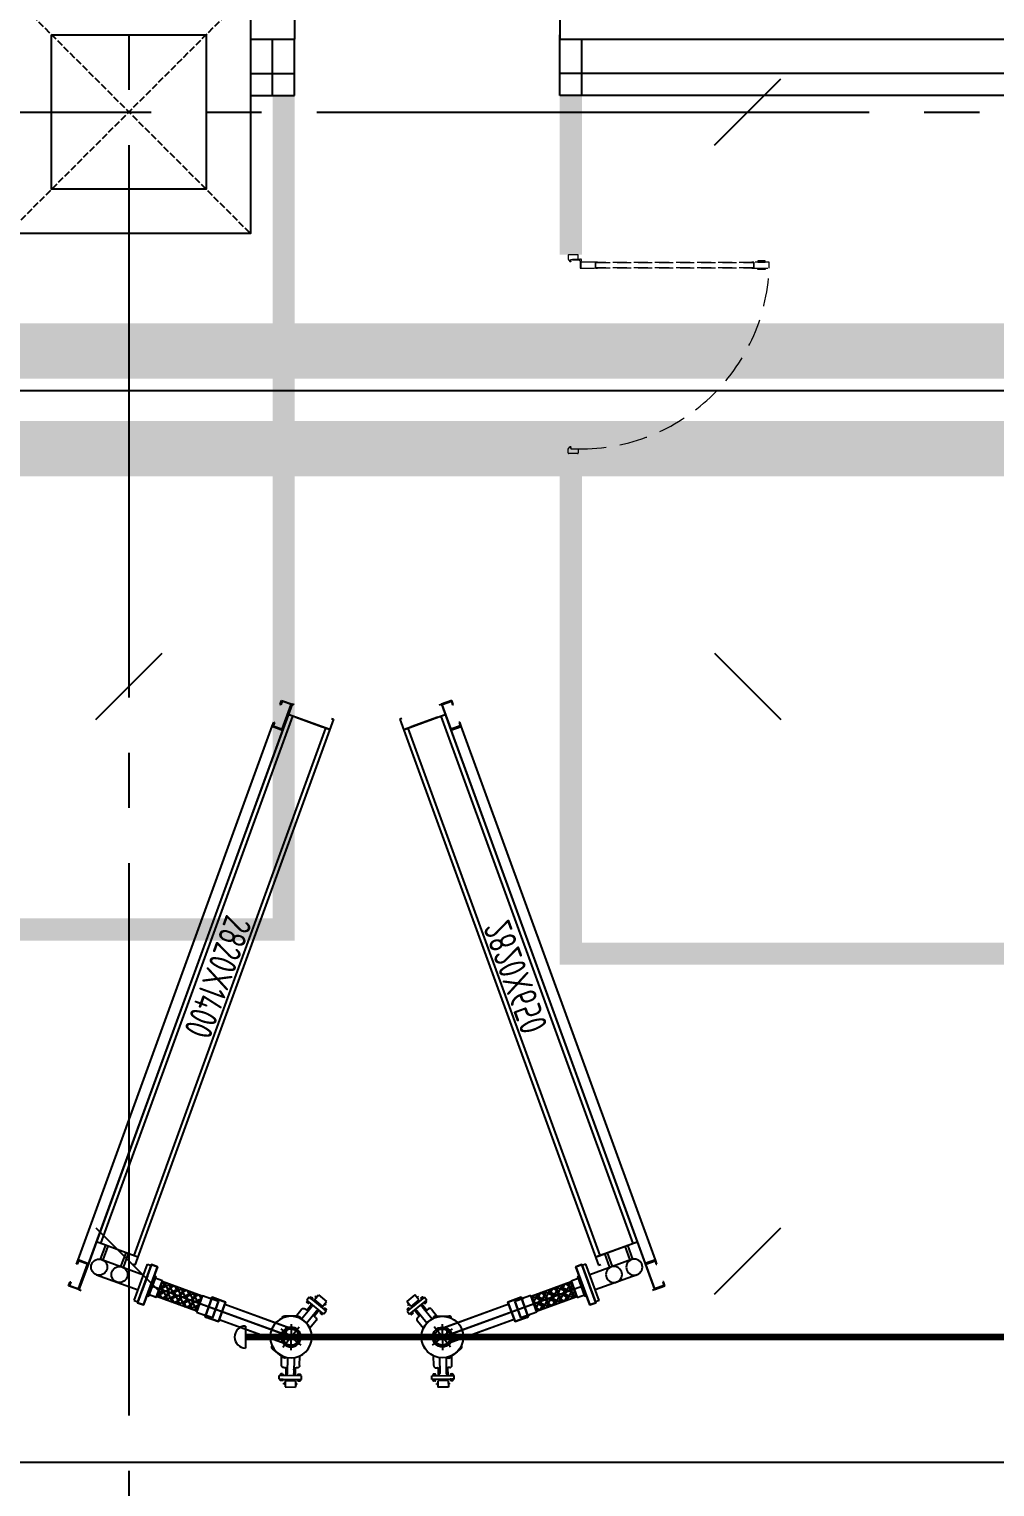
# Model space of a CAD drawing. Extents: x -3080 to 28500, y -1326 to 31609.
# Drawn here: x 15075 to 15512, y 8378 to 9037 of the extents above; entities that cross this region are included whole.
import ezdxf
from ezdxf.enums import TextEntityAlignment as Align

# ---------------------------------------------------------------- set-up
doc = ezdxf.new("R2010")
doc.units = 0
doc.header["$LTSCALE"] = 100
for name, pattern in [('188K-SM-03-F05-ARCH-PA-Y2257103$0$DASHED', [19.05, 12.7, -6.35]), ('X-S-FAB-L05$0$COL-CEN-LIN', [3.25, 2.5, -0.25, 0.25, -0.25]), ('X-S-FAB-L05$0$HIDDEN', [0.4, 0.3, -0.1])]:
    doc.linetypes.add(name, pattern=pattern)
for name, color, linetype in [('0-xref', 8, 'Continuous'), ('188K-SM-03-F05-ARCH-PA-Y2257103$0$K-DIivder-3.5', 53, '188K-SM-03-F05-ARCH-PA-Y2257103$0$DASHED'), ('188K-SM-03-F05-ARCH-PA-Y2257103$0$K-岩棉 2hr 3.5-非抗', 53, 'Continuous'), ('188K-SM-03-F05-MECH-DCC-Y2257103$0$00_AC_CHS_20℃', 3, 'Continuous'), ('188K-SM-03-F05-MECH-DCC-Y2257103$0$00_DCC', 7, 'Continuous'), ('188K-SM-03-F05-MECH-DCC-Y2257103$0$00_閥站分組', 1, 'Continuous'), ('188K-SM-07-F10-MECH-CR PIPE-Y2257103$0$00_AC_CHS_12℃', 4, 'Continuous'), ('188K-SM-07-F10-MECH-CR PIPE-Y2257103$0$00_AC_CHS_20℃', 3, 'Continuous'), ('188K-SM-07-F10-MECH-CR PIPE-Y2257103$0$00_DCC', 7, 'Continuous'), ('188K-SM-07-F10-MECH-CR PIPE-Y2257103$0$00_閥站分組', 1, 'Continuous'), ('X-S-FAB-L05$0$BEAM', 8, 'Continuous'), ('X-S-FAB-L05$0$BLOCK', 8, 'Continuous'), ('X-S-FAB-L05$0$CCL', 8, 'X-S-FAB-L05$0$COL-CEN-LIN'), ('X-S-FAB-L05$0$COL', 8, 'Continuous'), ('X-S-FAB-L05$0$COL-S', 8, 'Continuous'), ('X-S-FAB-L05$0$S-鋼柱', 8, 'Continuous'), ('X-S-FAB-L05$0$WALL-RC', 8, 'Continuous')]:
    doc.layers.add(name, color=color, linetype=linetype)
doc.layers.add('188K-SM-03-F05-ARCH-PA-Y2257103$0$K-DOOR-鋼板門', color=53, linetype='188K-SM-03-F05-ARCH-PA-Y2257103$0$DASHED', lineweight=9)
doc.layers.add('X-S-FAB-L05$0$XREF', color=8, linetype='Continuous', lineweight=0)
doc.styles.add('188K-SM-03-F05-MECH-DCC-Y2257103$0$XFM1Q20-200k$0$aa-txt', font='isocp.shx', dxfattribs={"bigfont": 'chineset.shx'})
doc.styles.add('188K-SM-07-F10-MECH-CR PIPE-Y2257103$0$XFM1Q20-200k$0$aa-txt', font='isocp.shx', dxfattribs={"bigfont": 'chineset.shx'})
doc.styles.add('X-S-FAB-L05$0$DIM', font='', dxfattribs={"width": 0.8})
doc.styles.get('X-S-FAB-L05$0$DIM').set_extended_font_data('MingLiU')
doc.dimstyles.new('X-S-FAB-L05$0$JJP_005_defpoint', dxfattribs={"dimtxt": 20, "dimasz": 0.5, "dimexe": 0.5, "dimexo": 0.5, "dimgap": 0.5, "dimtad": 1, "dimdsep": 46, "dimtxsty": 'X-S-FAB-L05$0$DIM', "dimblk": 'X-S-FAB-L05$0$_None', "dimcen": 10, "dimclrd": 256, "dimclre": 256, "dimclrt": 256, "dimadec": 0, "dimazin": 0, "dimtfac": 1, "dimtix": 1, "dimtmove": 2, "dimatfit": 3, "dimldrblk": 'X-S-FAB-L05$0$_None', "dimfxl": 0.5, "dimtolj": 1, "dimtzin": 0, "dimarcsym": 0})
pattern_1 = [(135, (-2258.2576, -4619.8331), (-8e-16, 2.4374981), [5.1707143, -1.7235714]), (45, (-2259.4764, -4618.6144), (-8e-16, 2.4374981), [5.1707143, -1.7235714])]

# ---------------------------------------------------------------- blocks, each defined once
blk = doc.blocks.new('*D174')
at = {"layer": 'DefPoints', "lineweight": -2, "transparency": 16777216}
blk.add_line((0, 0), (110, 0), dxfattribs=at)
at = {"layer": 'DefPoints', "color": 0, "transparency": 16777216}
for p in [(0, 0), (110, 0), (110, 0)]:
    blk.add_point(p, dxfattribs=at)
at = {"layer": 'DefPoints', "transparency": 16777216, "insert": (55, 6.07), "char_height": 10, "attachment_point": 5, "style": 'X-S-FAB-L05$0$DIM'}
blk.add_mtext('\\A1;110', dxfattribs=at)
blk = doc.blocks.new('X-S-FAB-L05$0$_None')
blk = doc.blocks.new('*D175')
at = {"layer": 'DefPoints', "lineweight": -2, "transparency": 16777216}
blk.add_line((0, 0), (0, -110), dxfattribs=at)
at = {"layer": 'DefPoints', "color": 0, "transparency": 16777216}
for p in [(0, 0), (0, -110), (0, -110)]:
    blk.add_point(p, dxfattribs=at)
at = {"layer": 'DefPoints', "transparency": 16777216, "insert": (-6.07, -55), "char_height": 10, "attachment_point": 5, "rotation": 90, "style": 'X-S-FAB-L05$0$DIM'}
blk.add_mtext('\\A1;110', dxfattribs=at)
blk = doc.blocks.new('X-S-FAB-L05$0$SC1')
at = {"layer": 'DefPoints'}
blk.add_line((27924.99, 8342.12), (27954.99, 8312.12), dxfattribs=at)
blk = doc.blocks.new('X-S-FAB-L05$0$VC(C)')
at = {"layer": 'X-S-FAB-L05$0$S-鋼柱', "rotation": 90}
for p in [(23727.12, -18939.99), (23447.12, -19199.99), (23727.12, -19459.99)]:
    blk.add_blockref('X-S-FAB-L05$0$SC1', p, dxfattribs=at)
at = {"layer": 'X-S-FAB-L05$0$S-鋼柱'}
for p in [(-12539.99, 412.88), (-12819.99, 152.88)]:
    blk.add_blockref('X-S-FAB-L05$0$SC1', p, dxfattribs=at)
blk = doc.blocks.new('188K-SM-03-F05-ARCH-PA-Y2257103$0$單開鋼板-900x1700')
at = {"ltscale": 0.005}
for p, q in [((6.12, 86.91), (6.67, 86.91)), ((6.12, 83.5), (6.12, 86.91)), ((6.67, 86.91), (6.67, 83.5)), ((3.47, 10.36), (3.47, 81.46)), ((3.47, 81.46), (3.51, 81.46)), ((3.51, 81.46), (3.51, 10.36)), ((5.93, 10.36), (5.93, 81.46)), ((5.93, 81.46), (5.98, 81.46)), ((5.98, 81.46), (5.97, 10.36)), ((6.67, 83.5), (6.12, 83.5)), ((3.51, 10.36), (3.47, 10.36)), ((5.97, 10.36), (5.93, 10.36)), ((0, 1.95), (0, -1.95)), ((1.98, 2.3), (0.35, 2.3)), ((2.09, -1.05), (2.09, 2.2)), ((87.91, -1.05), (87.91, 2.2)), ((88.02, 2.3), (89.65, 2.3)), ((90, 1.95), (90, -1.95)), ((0.35, -2.3), (1.95, -2.3)), ((1.95, -2.3), (3.05, -1.58)), ((2.63, -1.05), (2.09, -1.05)), ((2.52, -1.25), (2.52, -1.12)), ((2.52, -1.12), (2.63, -1.12)), ((3.05, -1.25), (2.52, -1.25)), ((3.1, -1.05), (2.94, -1.05)), ((2.94, -1.12), (3.05, -1.12)), ((3.05, -1.12), (3.05, -1.25)), ((3.13, -1.41), (3.13, -1.08)), ((86.87, -1.41), (86.87, -1.08)), ((86.9, -1.05), (87.06, -1.05)), ((86.95, -1.12), (86.95, -1.25)), ((87.06, -1.12), (86.95, -1.12)), ((86.95, -1.25), (87.48, -1.25)), ((88.05, -2.3), (86.95, -1.58)), ((87.37, -1.05), (87.91, -1.05)), ((87.48, -1.12), (87.37, -1.12)), ((87.48, -1.25), (87.48, -1.12)), ((89.65, -2.3), (88.05, -2.3))]:
    blk.add_line(p, q, dxfattribs=at)
for points in [[(3.33, 83.5), (3.33, 86.91), (2.78, 86.91), (2.78, 83.5)], [(6.12, 81.69), (6.12, 88.72), (3.33, 88.72), (3.33, 81.69)], [(6.11, 3.21), (6.11, 10.12), (3.33, 10.12), (3.33, 3.21)], [(2.26, -0.37), (2.26, 2.91), (2.09, 2.91), (2.09, -0.37)], [(5.9, 3.6), (2.77, 3.6), (2.77, 3.43), (5.9, 3.43)]]:
    blk.add_lwpolyline(points, close=True, dxfattribs=at)
for points in [[(3.37, 81.74), (3.37, 80.89, 0.158507), (3.38, 80.87), (3.43, 80.8, 0.72636), (3.47, 80.81), (3.47, 80.91, 0.414214), (3.46, 80.93, -0.414214), (3.44, 80.94), (3.44, 81.44, -0.414214), (3.47, 81.46), (3.77, 81.46, 0.414214), (3.79, 81.48), (3.79, 81.5, 0.414214), (3.77, 81.53), (3.47, 81.53, -0.414214), (3.44, 81.55), (3.44, 81.66, -0.414214), (3.47, 81.68), (4.7, 81.68), (4.72, 81.7), (4.75, 81.68), (5.98, 81.68, -0.414214), (6, 81.66), (6, 81.55, -0.414214), (5.98, 81.53), (5.68, 81.53, 0.414214), (5.66, 81.5), (5.66, 81.48, 0.414214), (5.68, 81.46), (5.98, 81.46, -0.414214), (6, 81.44), (6, 80.94, -0.414214), (5.99, 80.93), (5.99, 80.93, 0.414214), (5.98, 80.91), (5.98, 80.81, 0.72636), (6.01, 80.8), (6.07, 80.87, 0.158507), (6.07, 80.89), (6.07, 81.74, 0.414214), (6.05, 81.76), (3.4, 81.76, 0.414214)], [(4.72, 10.11), (4.7, 10.13), (3.46, 10.13, -0.414214), (3.44, 10.16), (3.44, 10.27, -0.414214), (3.46, 10.29), (3.77, 10.29, 0.414214), (3.79, 10.31), (3.79, 10.34, 0.414214), (3.77, 10.36), (3.46, 10.36, -0.414214), (3.44, 10.38), (3.44, 10.87, -0.414214), (3.45, 10.89), (3.45, 10.89, 0.414214), (3.47, 10.9), (3.47, 11, 0.72636), (3.43, 11.02), (3.38, 10.94, 0.158507), (3.37, 10.93), (3.37, 10.07, 0.414214), (3.39, 10.05), (6.05, 10.05, 0.414214), (6.07, 10.07), (6.07, 10.93, 0.158507), (6.07, 10.94), (6.01, 11.02, 0.72636), (5.97, 11), (5.97, 10.9, 0.414214), (5.99, 10.89, -0.414214), (6, 10.87), (6, 10.38, -0.414214), (5.98, 10.36), (5.67, 10.36, 0.414214), (5.65, 10.34), (5.65, 10.31, 0.414214), (5.67, 10.29), (5.98, 10.29, -0.414214), (6, 10.27), (6, 10.16, -0.414214), (5.98, 10.13), (4.74, 10.13)]]:
    blk.add_lwpolyline(points, format="xyb", close=True, dxfattribs=at)
at = {"linetype": '188K-SM-03-F05-ARCH-PA-Y2257103$0$DASHED', "ltscale": 0.01}
blk.add_arc((2.39, 3.27), 85.53, 359.27741, 87.50648, dxfattribs=at)
at = {"ltscale": 0.005}
for centre, major_axis, start_param, end_param in [((0.35, 1.95), (0.246, -0.246), 2.356194, 3.926991), ((1.98, 2.2), (0.0738, -0.0738), 7.068583, 8.63938), ((88.02, 2.2), (-0.0738, -0.0738), -2.356194, -0.785398), ((89.65, 1.95), (-0.246, -0.246), 2.356194, 3.926991), ((0.35, -1.95), (-0.246, -0.246), 5.497787, 7.068583), ((2.63, -1.08), (-0.0246, -0.0246), 0.785398, 3.926991), ((2.94, -1.08), (-0.0246, -0.0246), 3.926991, 7.068583), ((2.92, -1.41), (0.148, -0.148), 6.162283, 7.068583), ((3.1, -1.08), (0.0246, -0.0246), 7.068583, 8.63938), ((86.9, -1.08), (-0.0246, -0.0246), -2.356194, -0.785398), ((87.08, -1.41), (-0.148, -0.148), -0.785398, 0.120903), ((87.06, -1.08), (0.0246, -0.0246), -0.785398, 2.356194), ((87.37, -1.08), (0.0246, -0.0246), 2.356194, 5.497787), ((89.65, -1.95), (0.246, -0.246), -0.785398, 0.785398)]:
    blk.add_ellipse(centre, major_axis=major_axis, ratio=1, start_param=start_param, end_param=end_param, dxfattribs=at)
at = {"ltscale": 0.005, "extrusion": (0, 0, -1)}
blk.add_ellipse((2.4, 3.29), major_axis=(-0.344, 0.344), ratio=1, start_param=5.497787, end_param=11.780972, dxfattribs=at)
blk = doc.blocks.new('188K-SM-03-F05-ARCH-PA-Y2257103')
at = {"layer": '188K-SM-03-F05-ARCH-PA-Y2257103$0$K-DIivder-3.5', "linetype": 'ByBlock', "ltscale": 2, "const_width": 10, "elevation": 0}
for points in [[(15190, 9007.5), (15190, 8629.99)], [(12620, 8629.99), (15195, 8629.99)], [(15315, 8619), (17570, 8619)]]:
    blk.add_lwpolyline(points, dxfattribs=at)
at = {"layer": '188K-SM-03-F05-ARCH-PA-Y2257103$0$K-DIivder-3.5', "linetype": 'ByBlock', "ltscale": 2, "const_width": 10}
for points in [[(15320, 9007.5), (15320, 8935.39)], [(15320, 8845.39), (15320, 8619)]]:
    blk.add_lwpolyline(points, dxfattribs=at)
at = {"layer": '188K-SM-03-F05-ARCH-PA-Y2257103$0$K-岩棉 2hr 3.5-非抗'}
for p, q in [((15185, 9007.5, 0), (15185, 9033, 0)), ((15195, 9007.5, 0), (15195, 9033, 0)), ((15315, 9007.5, 0), (15315, 9035)), ((15325, 9007.5, 0), (15325, 9033, 0)), ((15175, 9017.5, 0), (15195, 9017.5, 0)), ((15905, 9017.5, 0), (15315, 9017.5, 0)), ((15175, 9007.5, 0), (15195, 9007.5, 0)), ((15905, 9007.5, 0), (15315, 9007.5, 0))]:
    blk.add_line(p, q, dxfattribs=at)
at = {"layer": '188K-SM-03-F05-ARCH-PA-Y2257103$0$K-DOOR-鋼板門', "rotation": 270}
blk.add_blockref('188K-SM-03-F05-ARCH-PA-Y2257103$0$單開鋼板-900x1700', (15321.09, 8935.39), dxfattribs=at)
blk = doc.blocks.new('188K-SM-03-F05-MECH-DCC-Y2257103$0$XFM1P20-200k$0$005')
at = {"layer": '188K-SM-03-F05-MECH-DCC-Y2257103$0$00_DCC'}
h = blk.add_hatch(dxfattribs=at)
h.set_pattern_fill('AR-HBONE', color=60, scale=0.430893, angle=360, style=0)
h.set_pattern_definition(pattern_1)
h.paths.add_polyline_path([(21.88125, -3.01625), (21.88125, 3.01625), (5.88125, 3.01625), (5.88125, -3.01625)])
edge = h.paths.add_edge_path(flags=17)
edge.add_line((21.88125, 3.01625), (21.88125, -3.01625))
at = {"layer": '188K-SM-03-F05-MECH-DCC-Y2257103$0$00_DCC', "color": 60}
for p, q in [((5.88125, 3.31625), (3, 3.31625)), ((5.88125, 3.31625), (5.88125, -3.31625)), ((21.88125, 3.01625), (5.88125, 3.01625)), ((5.88125, 3.01625), (5.88125, -3.01625)), ((21.88125, 3.31625), (24.7625, 3.31625)), ((21.88125, 3.31625), (21.88125, -3.31625)), ((21.88125, 3.01625), (21.88125, -3.01625)), ((21.88125, -3.01625), (21.88125, 3.01625)), ((28.2625, 3.31625), (24.7625, 3.31625)), ((28.2625, 3.31625), (28.2625, -3.31625)), ((5.88125, -3.31625), (3, -3.31625)), ((21.88125, -3.01625), (5.88125, -3.01625)), ((21.88125, -3.31625), (28.2625, -3.31625)), ((28.2625, -3.31625), (25.38125, -3.31625))]:
    blk.add_line(p, q, dxfattribs=at)
for points in [[(0, -7.6), (0, 7.6), (2.38125, 7.6), (2.38125, -7.6), (0, -7.6)], [(2.38125, 3.8975), (3, 3.8975), (3, -3.8975), (2.38125, -3.8975)]]:
    blk.add_lwpolyline(points, dxfattribs=at)
blk = doc.blocks.new('188K-SM-03-F05-MECH-DCC-Y2257103$0$DCC_配管')
at = {"layer": '188K-SM-03-F05-MECH-DCC-Y2257103$0$00_DCC', "color": 60}
for p, q in [((-71.66, 42.26, 0), (-71.66, 40.55, 0)), ((-61.6, 42.26, 0), (-71.66, 42.26, 0)), ((-71.66, 40.55, 0), (-61.6, 40.55, 0)), ((-71.15, 42.78, 0), (-71.15, 42.38, 0)), ((-71.15, 40.03, 0), (-71.15, 40.44, 0)), ((-70.17, 42.9, 0), (-71.01, 42.9, 0)), ((-70.17, 39.92, 0), (-71.01, 39.92, 0)), ((-70.87, 42.78, 0), (-70.87, 42.38, 0)), ((-70.87, 40.03, 0), (-70.87, 40.44, 0)), ((-70.31, 42.78, 0), (-70.31, 42.38, 0)), ((-70.31, 40.03, 0), (-70.31, 40.44, 0)), ((-70.03, 42.78, 0), (-70.03, 42.38, 0)), ((-70.03, 40.03, 0), (-70.03, 40.44, 0)), ((-68.98, 44.57, 0), (-69.54, 44.57, 0)), ((-69.54, 44.57, 0), (-69.54, 44.07, 0)), ((-68.98, 44.07, 0), (-69.54, 44.07, 0)), ((-64.28, 45.79, 0), (-68.98, 45.79, 0)), ((-68.98, 42.85, 0), (-68.98, 45.79, 0)), ((-64.28, 42.85, 0), (-68.98, 42.85, 0)), ((-68.77, 37.09, 0), (-68.77, 40.49, 0)), ((-68.12, 32.48, 0), (-68.12, 39.59, 0)), ((-67.74, 42.26, 0), (-67.74, 42.85, 0)), ((-65.52, 42.26, 0), (-65.52, 42.85, 0)), ((-64.49, 37.09, 0), (-64.49, 40.49, 0)), ((-64.28, 42.85, 0), (-64.28, 45.79, 0)), ((-64.28, 44.57, 0), (-63.72, 44.57, 0)), ((-64.28, 44.07, 0), (-63.72, 44.07, 0)), ((-63.72, 44.57, 0), (-63.72, 44.07, 0)), ((-63.22, 42.78, 0), (-63.22, 42.38, 0)), ((-63.22, 40.03, 0), (-63.22, 40.44, 0)), ((-63.08, 42.9, 0), (-62.24, 42.9, 0)), ((-63.08, 39.92, 0), (-62.24, 39.92, 0)), ((-62.94, 42.78, 0), (-62.94, 42.38, 0)), ((-62.94, 40.03, 0), (-62.94, 40.44, 0)), ((-62.38, 42.78, 0), (-62.38, 42.38, 0)), ((-62.38, 40.03, 0), (-62.38, 40.44, 0)), ((-62.1, 42.78, 0), (-62.1, 42.38, 0)), ((-62.1, 40.03, 0), (-62.1, 40.44, 0)), ((-61.6, 42.26, 0), (-61.6, 40.55, 0)), ((-70.73, 36.03, 0), (-70.73, 31.66, 0)), ((-69.73, 37.03, 0), (-69.12, 37.03, 0)), ((-65.14, 32.48, 0), (-65.14, 39.55, 0)), ((-63.52, 37.03, 0), (-64.14, 37.03, 0)), ((-62.52, 36.03, 0), (-62.52, 31.66, 0)), ((-66.63, 17.31, 0), (-66.63, 29.02, 0)), ((-33.99, 15.66), (-65.24, 26.54, 0)), ((-72.48, 23.16, 0), (-60.78, 23.16, 0)), ((-66.63, 23.16, 0), (-3.17, 1.1)), ((-70.73, 14.66, 0), (-70.73, 14.67, 0)), ((-69.73, 13.66, 0), (-63.52, 13.66, 0)), ((-36.38, 8.77), (-67.83, 19.72, 0)), ((-62.52, 14.66, 0), (-62.52, 14.67, 0)), ((-1.2, -3.45), (1.2, 3.45))]:
    blk.add_line(p, q, dxfattribs=at)
at = {"layer": '188K-SM-03-F05-MECH-DCC-Y2257103$0$00_DCC', "color": 60, "elevation": 0}
for points in [[(-30.71, 5.67), (-36.73, 7.76), (-33.64, 16.67), (-27.62, 14.58)], [(-31.42, 5.91), (-30.71, 5.67), (-27.62, 14.58), (-28.33, 14.83)]]:
    blk.add_lwpolyline(points, dxfattribs=at)
at = {"layer": '188K-SM-03-F05-MECH-DCC-Y2257103$0$00_DCC', "color": 60}
for radius in [9.44, 4.44, 3.65]:
    blk.add_circle((-66.63, 23.16, 0), radius, dxfattribs=at)
for centre, radius, start, end in [((-71.29, 42.41, 0), 0.143, 270, 347.31962), ((-71.29, 40.41, 0), 0.143, 12.68038, 90), ((-71.01, 42.75, 0), 0.143, 12.68038, 167.31962), ((-71.01, 42.41, 0), 0.143, 192.68038, 347.31962), ((-71.01, 40.41, 0), 0.143, 12.68038, 167.31962), ((-71.01, 40.06, 0), 0.143, 192.68038, 347.31962), ((-70.59, 42.49, 0), 0.406, 46.39718, 133.60282), ((-70.59, 42.67, 0), 0.406, 226.39718, 313.60282), ((-70.59, 40.14, 0), 0.406, 46.39718, 133.60282), ((-70.59, 40.33, 0), 0.406, 226.39718, 313.60282), ((-70.17, 42.75, 0), 0.143, 12.68038, 167.31962), ((-70.17, 42.41, 0), 0.143, 192.68038, 347.31962), ((-70.17, 40.41, 0), 0.143, 12.68038, 167.31962), ((-70.17, 40.06, 0), 0.143, 192.68038, 347.31962), ((-69.89, 42.41, 0), 0.143, 192.68038, 270), ((-69.89, 40.41, 0), 0.143, 90, 167.31962), ((-69.12, 39.55, 0), 1, 0, 90), ((-64.13, 39.55, 0), 1, 90, 180), ((-63.36, 42.41, 0), 0.143, 270, 347.31962), ((-63.36, 40.41, 0), 0.143, 12.68038, 90), ((-63.08, 42.75, 0), 0.143, 12.68038, 167.31962), ((-63.08, 42.41, 0), 0.143, 192.68038, 347.31962), ((-63.08, 40.41, 0), 0.143, 12.68038, 167.31962), ((-63.08, 40.06, 0), 0.143, 192.68038, 347.31962), ((-62.66, 42.49, 0), 0.406, 46.39718, 133.60282), ((-62.66, 42.67, 0), 0.406, 226.39718, 313.60282), ((-62.66, 40.14, 0), 0.406, 46.39718, 133.60282), ((-62.66, 40.33, 0), 0.406, 226.39718, 313.60282), ((-62.24, 42.75, 0), 0.143, 12.68038, 167.31962), ((-62.24, 42.41, 0), 0.143, 192.68038, 347.31962), ((-62.24, 40.41, 0), 0.143, 12.68038, 167.31962), ((-62.24, 40.06, 0), 0.143, 192.68038, 347.31962), ((-61.96, 42.41, 0), 0.143, 192.68038, 270), ((-61.96, 40.41, 0), 0.143, 90, 167.31962), ((-69.73, 36.03, 0), 1, 90, 180), ((-69.12, 38.03, 0), 1, 270, 0), ((-64.14, 38.03, 0), 1, 180, 270), ((-63.52, 36.03, 0), 1, 0, 90), ((-66.67, 20.94, 0), 2.22, 271.07933, 88.92067), ((-69.73, 14.66, 0), 1, 180, 270), ((-63.52, 14.66, 0), 1, 270, 0)]:
    blk.add_arc(centre, radius, start, end, dxfattribs=at)
at = {"layer": '188K-SM-03-F05-MECH-DCC-Y2257103$0$00_DCC', "color": 60, "xscale": -1.210111893907765, "yscale": 1.210111893907765, "zscale": 1.210111893907765, "rotation": 340.8548292855317}
blk.add_blockref('188K-SM-03-F05-MECH-DCC-Y2257103$0$XFM1P20-200k$0$005', (0, 0), dxfattribs=at)
blk = doc.blocks.new('188K-SM-03-F05-MECH-DCC-Y2257103$0$DCC-3_2.82x0.65')
at = {"layer": '188K-SM-03-F05-MECH-DCC-Y2257103$0$00_DCC'}
for p, q in [((-0.68, -1.88), (0, 0)), ((0, 0), (4.7, -1.71)), ((-0.38, -1.99), (-0.68, -1.88)), ((0.19, -0.41), (-0.38, -1.99)), ((4.29, -1.9), (0.19, -0.41)), ((0.23, -13.05), (4.29, -1.9)), ((4.7, -1.71), (0.42, -13.46)), ((-4.32, -11.73), (0.37, -13.44)), ((-4.28, -11.75), (-3.59, -9.87)), ((0.42, -13.46), (-4.28, -11.75)), ((-3.29, -9.98), (-3.87, -11.55)), ((-3.87, -11.55), (0.23, -13.05)), ((-3.59, -9.87), (-3.29, -9.98)), ((-92.85, -255.13), (-92.17, -253.25)), ((-92.55, -255.24), (-92.85, -255.13)), ((-91.98, -253.66), (-92.55, -255.24)), ((-87.47, -254.96), (-92.17, -253.25)), ((-92.17, -253.25), (-87.47, -254.96)), ((-87.88, -255.15), (-91.98, -253.66)), ((-91.94, -266.3), (-87.88, -255.15)), ((-87.47, -254.96), (-91.75, -266.71)), ((-96.44, -265), (-95.76, -263.12)), ((-95.46, -263.23), (-96.03, -264.8)), ((-95.76, -263.12), (-95.46, -263.23)), ((-91.75, -266.71), (-96.44, -265)), ((-96.03, -264.8), (-91.94, -266.3))]:
    blk.add_line(p, q, dxfattribs=at)
at = {"layer": '188K-SM-03-F05-MECH-DCC-Y2257103$0$00_DCC', "color": 24}
for p, q in [((4.71, -1.71), (-91.75, -266.71)), ((-91.75, -266.71), (-90.81, -267.05))]:
    blk.add_line(p, q, dxfattribs=at)
at = {"layer": '188K-SM-03-F05-MECH-DCC-Y2257103$0$00_DCC', "color": 40}
for p, q in [((21.79, -13.26), (3, -6.41)), ((21.79, -13.26), (3, -6.41)), ((5.65, -2.06), (4.71, -1.71)), ((4.88, -7.1), (-81.99, -245.78)), ((19.91, -12.57), (-66.96, -251.26)), ((23.5, -8.56), (-66.45, -255.7)), ((6.38, -7.65), (18.4, -12.03)), ((22.56, -8.22), (23.5, -8.56)), ((-65.08, -251.94), (-83.87, -245.1)), ((-81.92, -252.88), (-79.64, -246.64)), ((-80.79, -253.3), (-78.52, -247.05)), ((-72.71, -256.24), (-70.43, -249.99)), ((-71.58, -256.65), (-69.31, -250.4)), ((-81.36, -253.09), (-62.47, -259.97)), ((-66.45, -255.7), (-67.39, -255.36)), ((-66.72, -271.62), (-60.72, -255.18)), ((-65.02, -272.24), (-59.03, -255.8)), ((-60.72, -255.18), (-59.03, -255.8)), ((-83.85, -259.95), (-64.97, -266.83)), ((-66.72, -271.62), (-65.02, -272.24))]:
    blk.add_line(p, q, dxfattribs=at)
at = {"layer": '188K-SM-03-F05-MECH-DCC-Y2257103$0$00_DCC', "color": 3}
for p, q in [((-92.17, -253.25), (-4.32, -11.73)), ((0.37, -13.44), (-87.47, -254.96))]:
    blk.add_line(p, q, dxfattribs=at)
at = {"layer": '188K-SM-03-F05-MECH-DCC-Y2257103$0$00_DCC'}
blk.add_lwpolyline([(-0.83, -1.82), (-0.68, -1.88)], dxfattribs=at)
at = {"layer": '188K-SM-03-F05-MECH-DCC-Y2257103$0$00_DCC', "color": 40}
for centre in [(-82.61, -256.52), (-73.4, -259.87)]:
    blk.add_circle(centre, 3.65, dxfattribs=at)
at = {"layer": '188K-SM-03-F05-MECH-DCC-Y2257103$0$00_DCC', "xscale": -1, "rotation": 320.8337698537623}
blk.add_blockref('188K-SM-03-F05-MECH-DCC-Y2257103$0$DCC_配管', (-62.03, -264.02), dxfattribs=at)
at = {"layer": '188K-SM-03-F05-MECH-DCC-Y2257103$0$00_DCC', "color": 40, "style": '188K-SM-03-F05-MECH-DCC-Y2257103$0$XFM1Q20-200k$0$aa-txt', "width": 0.8}
blk.add_text('2820X650', height=12.5, rotation=249.97894, dxfattribs=at).set_placement((-28.8, -125.26), align=Align.MIDDLE)
blk = doc.blocks.new('188K-SM-03-F05-MECH-DCC-Y2257103$0$DCC-2_2.82x1.4')
at = {"layer": '188K-SM-03-F05-MECH-DCC-Y2257103$0$00_DCC', "color": 4}
for p, q in [((278.05, 32.11), (260.55, 32.11)), ((260.55, 30.31), (260.55, 32.11)), ((278.05, 30.31), (260.55, 30.31)), ((265.65, 10.21), (265.65, 30.31)), ((272.95, 10.21), (272.95, 30.31)), ((278.05, 30.31), (278.05, 32.11)), ((0, 25.01), (263, 25.11)), ((0, 24.01), (0, 25.01)), ((5, 25.01), (5, 5.01)), ((5, 25.01), (5, 5.01)), ((5, 23.01), (259, 23.11)), ((5, 8.61), (5, 21.41)), ((259, 25.11), (259, 5.11)), ((265.65, 20.61), (259, 20.61)), ((263, 25.11), (263, 24.11)), ((265.65, 19.41), (259, 19.41)), ((5, 7.01), (259, 7.11)), ((265.65, 10.81), (259, 10.81)), ((265.65, 9.61), (259, 9.61)), ((0, 6.01), (0, 5.01))]:
    blk.add_line(p, q, dxfattribs=at)
at = {"layer": '188K-SM-03-F05-MECH-DCC-Y2257103$0$00_DCC', "color": 24}
for p, q in [((0, 5.01), (282, 5.11)), ((282, 5.11), (282, 6.11))]:
    blk.add_line(p, q, dxfattribs=at)
at = {"layer": '188K-SM-03-F05-MECH-DCC-Y2257103$0$00_DCC'}
for p, q in [((0, 0), (0, 5)), ((0, 5), (12.5, 5)), ((2, 0), (0, 0)), ((12.18, 4.68), (0.32, 4.68)), ((0.32, 4.68), (0.32, 0.32)), ((0.32, 0.32), (2, 0.32)), ((2, 0.32), (2, 0)), ((10.5, 0), (10.5, 0.32)), ((10.5, 0.32), (12.18, 0.32)), ((12.5, 0), (10.5, 0)), ((12.18, 0.32), (12.18, 4.68)), ((12.5, 5), (12.5, 0)), ((12.5, -0.05), (12.5, 4.95)), ((269.5, 5.11), (269.5, 0.11)), ((269.5, 0.11), (269.5, 5.11)), ((269.5, 5.11), (282, 5.11)), ((271.5, 0.11), (269.5, 0.11)), ((281.68, 4.79), (269.82, 4.79)), ((269.82, 4.79), (269.82, 0.43)), ((269.82, 0.43), (271.5, 0.43)), ((271.5, 0.43), (271.5, 0.11)), ((280, 0.11), (280, 0.43)), ((280, 0.43), (281.68, 0.43)), ((282, 0.11), (280, 0.11)), ((281.68, 0.43), (281.68, 4.79)), ((282, 5.11), (282, 0.11))]:
    blk.add_line(p, q, dxfattribs=at)
at = {"layer": '188K-SM-03-F05-MECH-DCC-Y2257103$0$00_DCC', "color": 3}
for p, q in [((12.5, 4.95), (269.5, 5.11)), ((269.5, 0.11), (12.5, -0.05))]:
    blk.add_line(p, q, dxfattribs=at)
at = {"layer": '188K-SM-03-F05-MECH-DCC-Y2257103$0$00_DCC'}
blk.add_lwpolyline([(2, -0.16), (2, 0)], dxfattribs=at)
at = {"layer": '188K-SM-03-F05-MECH-DCC-Y2257103$0$00_DCC', "color": 4}
for centre in [(269.3, 20.01), (269.3, 10.21)]:
    blk.add_circle(centre, 3.65, dxfattribs=at)
at = {"layer": '188K-SM-03-F05-MECH-DCC-Y2257103$0$00_DCC', "xscale": -1, "rotation": 70.85482928510031}
blk.add_blockref('188K-SM-03-F05-MECH-DCC-Y2257103$0$DCC_配管', (269.3, 32.11), dxfattribs=at)
at = {"layer": '188K-SM-03-F05-MECH-DCC-Y2257103$0$00_DCC', "color": 4, "style": '188K-SM-03-F05-MECH-DCC-Y2257103$0$XFM1Q20-200k$0$aa-txt', "width": 0.8}
blk.add_text('2820X1400', height=12.5, rotation=360, dxfattribs=at).set_placement((127.55, 15.83), align=Align.MIDDLE)
blk = doc.blocks.new('188K-SM-03-F05-MECH-DCC-Y2257103')
at = {"layer": '188K-SM-03-F05-MECH-DCC-Y2257103$0$00_AC_CHS_20℃', "ltscale": 1000}
blk.add_line((15172.79, 8450.48, 0), (15172.79, 8440.48, 0), dxfattribs=at)
at = {"layer": '188K-SM-03-F05-MECH-DCC-Y2257103$0$00_AC_CHS_20℃', "ltscale": 1000, "const_width": 3, "elevation": 0}
blk.add_lwpolyline([(15172.79, 8445.48), (16070.33, 8445.48)], dxfattribs=at)
at = {"layer": '188K-SM-03-F05-MECH-DCC-Y2257103$0$00_AC_CHS_20℃', "ltscale": 1000}
blk.add_arc((15172.79, 8445.48, 0), 5, 90, 270, dxfattribs=at)
at = {"layer": '188K-SM-03-F05-MECH-DCC-Y2257103$0$00_閥站分組', "ltscale": 1000}
blk.add_lwpolyline([(15051.42, 8873.93), (16140.58, 8873.93), (16140.58, 8388.77), (15051.42, 8388.77)], close=True, dxfattribs=at)
at = {"layer": '188K-SM-03-F05-MECH-DCC-Y2257103$0$00_DCC', "rotation": 249.978940568662}
blk.add_blockref('188K-SM-03-F05-MECH-DCC-Y2257103$0$DCC-2_2.82x1.4', (15189.13, 8733.69), dxfattribs=at)
at = {"layer": '188K-SM-03-F05-MECH-DCC-Y2257103$0$00_DCC', "xscale": -1}
blk.add_blockref('188K-SM-03-F05-MECH-DCC-Y2257103$0$DCC-3_2.82x0.65', (15266.13, 8733.69), dxfattribs=at)
blk = doc.blocks.new('188K-SM-07-F10-MECH-CR PIPE-Y2257103$0$XFM1P20-200k$0$005')
at = {"layer": '188K-SM-07-F10-MECH-CR PIPE-Y2257103$0$00_DCC'}
h = blk.add_hatch(dxfattribs=at)
h.set_pattern_fill('AR-HBONE', color=60, scale=0.430893, angle=360, style=0)
h.set_pattern_definition(pattern_1)
h.paths.add_polyline_path([(21.88125, -3.01625), (21.88125, 3.01625), (5.88125, 3.01625), (5.88125, -3.01625)])
edge = h.paths.add_edge_path(flags=17)
edge.add_line((21.88125, 3.01625), (21.88125, -3.01625))
at = {"layer": '188K-SM-07-F10-MECH-CR PIPE-Y2257103$0$00_DCC', "color": 60}
for p, q in [((5.88125, 3.31625), (3, 3.31625)), ((5.88125, 3.31625), (5.88125, -3.31625)), ((21.88125, 3.01625), (5.88125, 3.01625)), ((5.88125, 3.01625), (5.88125, -3.01625)), ((21.88125, 3.31625), (24.7625, 3.31625)), ((21.88125, 3.31625), (21.88125, -3.31625)), ((21.88125, 3.01625), (21.88125, -3.01625)), ((21.88125, -3.01625), (21.88125, 3.01625)), ((28.2625, 3.31625), (24.7625, 3.31625)), ((28.2625, 3.31625), (28.2625, -3.31625)), ((5.88125, -3.31625), (3, -3.31625)), ((21.88125, -3.01625), (5.88125, -3.01625)), ((21.88125, -3.31625), (28.2625, -3.31625)), ((28.2625, -3.31625), (25.38125, -3.31625))]:
    blk.add_line(p, q, dxfattribs=at)
for points in [[(0, -7.6), (0, 7.6), (2.38125, 7.6), (2.38125, -7.6), (0, -7.6)], [(2.38125, 3.8975), (3, 3.8975), (3, -3.8975), (2.38125, -3.8975)]]:
    blk.add_lwpolyline(points, dxfattribs=at)
blk = doc.blocks.new('188K-SM-07-F10-MECH-CR PIPE-Y2257103$0$DCC_配管')
at = {"layer": '188K-SM-07-F10-MECH-CR PIPE-Y2257103$0$00_DCC', "color": 60}
for p, q in [((-71.24, 26.73, 0), (-62.06, 19.48, 0)), ((-63.02, 27.7, 0), (-70.28, 18.51, 0)), ((-33.99, 15.66), (-65.45, 26.55, 0)), ((-64.6, 32.32, 0), (-64.61, 32.32, 0)), ((-63.2, 32.48, 0), (-58.33, 28.64, 0)), ((-58.16, 27.23, 0), (-58.16, 27.23, 0)), ((-66.65, 23.11, 0), (-3.17, 1.1)), ((-76.96, 13.5, 0), (-79.06, 10.84, 0)), ((-73.6, 16.72, 0), (-78, 11.14, 0)), ((-77.84, 15.55, 0), (-75.14, 18.98, 0)), ((-77.68, 14.15, 0), (-77.2, 13.77, 0)), ((-71.25, 14.87, 0), (-75.63, 9.32, 0)), ((-71.4, 10.47, 0), (-68.69, 13.89, 0)), ((-36.38, 8.77), (-67.65, 19.59, 0)), ((-80.7, 9.11, 0), (-82.52, 6.8, 0)), ((-78.82, 3.89, 0), (-82.52, 6.8, 0)), ((-82.43, 11.23, 0), (-81.37, 12.58, 0)), ((-74.54, 5, 0), (-82.43, 11.23, 0)), ((-82.36, 10.51, 0), (-82.1, 10.83, 0)), ((-81.66, 9.81, 0), (-82.32, 10.34, 0)), ((-82.19, 8.1, 0), (-81.89, 8.5, 0)), ((-81.76, 7.76, 0), (-82.19, 8.1, 0)), ((-82.14, 10.34, 0), (-81.89, 10.66, 0)), ((-81.45, 8.15, 0), (-81.89, 8.5, 0)), ((-81.7, 9.99, 0), (-81.45, 10.31, 0)), ((-81.48, 9.82, 0), (-81.23, 10.13, 0)), ((-81.37, 12.58, 0), (-73.47, 6.34, 0)), ((-80.65, 12.67, 0), (-80.9, 12.35, 0)), ((-77, 6.19, 0), (-80.7, 9.11, 0)), ((-80.43, 12.5, 0), (-80.68, 12.18, 0)), ((-79.81, 12.15, 0), (-80.47, 12.67, 0)), ((-79.99, 12.15, 0), (-80.24, 11.83, 0)), ((-79.77, 11.98, 0), (-80.02, 11.66, 0)), ((-79.35, 8.8, 0), (-79.72, 8.34, 0)), ((-77.61, 7.43, 0), (-77.98, 6.96, 0)), ((-73.6, 10.85, 0), (-75.7, 8.18, 0)), ((-74.43, 7.76, 0), (-74.68, 7.44, 0)), ((-74.21, 7.58, 0), (-74.46, 7.26, 0)), ((-74.25, 7.76, 0), (-73.59, 7.24, 0)), ((-73.77, 7.24, 0), (-74.02, 6.92, 0)), ((-73.55, 7.06, 0), (-73.8, 6.74, 0)), ((-72.8, 10.3, 0), (-73.28, 10.68, 0)), ((-77, 6.19, 0), (-78.82, 3.89, 0)), ((-78.07, 4.85, 0), (-77.63, 4.5, 0)), ((-77.76, 5.24, 0), (-77.32, 4.89, 0)), ((-77.63, 4.5, 0), (-77.32, 4.89, 0)), ((-76.13, 5.6, 0), (-75.88, 5.92, 0)), ((-76.09, 5.42, 0), (-75.43, 4.9, 0)), ((-75.91, 5.42, 0), (-75.66, 5.74, 0)), ((-75.47, 5.08, 0), (-75.22, 5.4, 0)), ((-75.25, 4.9, 0), (-75, 5.22, 0)), ((-74.54, 5, 0), (-73.47, 6.34, 0)), ((1.2, 3.45), (-1.2, -3.45))]:
    blk.add_line(p, q, dxfattribs=at)
at = {"layer": '188K-SM-07-F10-MECH-CR PIPE-Y2257103$0$00_DCC', "color": 60, "elevation": 0}
for points in [[(-27.62, 14.58), (-33.64, 16.67), (-36.73, 7.76), (-30.71, 5.67)], [(-28.33, 14.83), (-27.62, 14.58), (-30.71, 5.67), (-31.42, 5.91)]]:
    blk.add_lwpolyline(points, dxfattribs=at)
at = {"layer": '188K-SM-07-F10-MECH-CR PIPE-Y2257103$0$00_DCC', "color": 60}
for centre, radius in [((-66.65, 23.1, 0), 9.44), ((-66.65, 23.11, 0), 4.44), ((-66.65, 23.11, 0), 3.65)]:
    blk.add_circle(centre, radius, dxfattribs=at)
for centre, radius, start, end in [((-65.31, 24.87, 0), 2.22, 232.78899, 50.63033), ((-63.82, 31.7, 0), 1, 51.70966, 141.70966), ((-58.95, 27.85, 0), 1, 321.70966, 51.70966), ((-77.06, 14.93, 0), 1, 141.70966, 231.70966), ((-77.82, 12.98, 0), 1, 321.70966, 51.70966), ((-82.23, 10.45, 0), 0.143, 154.39004, 309.02928), ((-82.23, 10.89, 0), 0.143, 334.39004, 51.70966), ((-81.73, 10.39, 0), 0.406, 188.10684, 275.31248), ((-82.01, 10.72, 0), 0.143, 334.39004, 129.02928), ((-81.85, 10.25, 0), 0.406, 8.10684, 95.31248), ((-81.57, 9.93, 0), 0.143, 154.39004, 309.02928), ((-81.36, 10.2, 0), 0.143, 334.39004, 129.02928), ((-81.14, 10.02, 0), 0.143, 51.70966, 129.02928), ((-80.99, 12.46, 0), 0.143, 231.70966, 309.02928), ((-80.77, 12.29, 0), 0.143, 154.39004, 309.02928), ((-80.28, 12.23, 0), 0.406, 188.10684, 275.31248), ((-80.56, 12.56, 0), 0.143, 334.39004, 129.02928), ((-80.39, 12.09, 0), 0.406, 8.10684, 95.31248), ((-80.11, 11.77, 0), 0.143, 154.39004, 309.02928), ((-79.89, 11.59, 0), 0.143, 154.39004, 231.70966), ((-79.9, 12.04, 0), 0.143, 334.39004, 129.02928), ((-78.76, 11.79, 0), 1, 231.70966, 321.70966), ((-74.84, 8.7, 0), 1, 141.70966, 231.70966), ((-74.77, 7.55, 0), 0.143, 231.70966, 309.02928), ((-73.9, 9.89, 0), 1, 51.70966, 141.70966), ((-74.55, 7.38, 0), 0.143, 154.39004, 309.02928), ((-74.06, 7.32, 0), 0.406, 188.10684, 275.31248), ((-74.34, 7.65, 0), 0.143, 334.39004, 129.02928), ((-74.17, 7.18, 0), 0.406, 8.10684, 95.31248), ((-73.89, 6.86, 0), 0.143, 154.39004, 309.02928), ((-73.67, 6.68, 0), 0.143, 154.39004, 231.70966), ((-73.68, 7.12, 0), 0.143, 334.39004, 129.02928), ((-72.18, 11.09, 0), 1, 231.70966, 321.70966), ((-76, 5.54, 0), 0.143, 154.39004, 309.02928), ((-76.01, 5.98, 0), 0.143, 334.39004, 51.70966), ((-75.51, 5.48, 0), 0.406, 188.10684, 275.31248), ((-75.79, 5.8, 0), 0.143, 334.39004, 129.02928), ((-75.62, 5.34, 0), 0.406, 8.10684, 95.31248), ((-75.35, 5.01, 0), 0.143, 154.39004, 309.02928), ((-75.13, 5.28, 0), 0.143, 334.39004, 129.02928), ((-74.91, 5.11, 0), 0.143, 51.70966, 129.02928)]:
    blk.add_arc(centre, radius, start, end, dxfattribs=at)
at = {"layer": '188K-SM-07-F10-MECH-CR PIPE-Y2257103$0$00_DCC', "color": 60, "xscale": 1.210111893907765, "yscale": 1.210111893907765, "zscale": 1.210111893907765, "rotation": 160.8548292855056}
blk.add_blockref('188K-SM-07-F10-MECH-CR PIPE-Y2257103$0$XFM1P20-200k$0$005', (0, 0), dxfattribs=at)
blk = doc.blocks.new('188K-SM-07-F10-MECH-CR PIPE-Y2257103$0$DCC-3_2.82x0.65')
at = {"layer": '188K-SM-07-F10-MECH-CR PIPE-Y2257103$0$00_DCC'}
for p, q in [((-0.68, -1.88), (0, 0)), ((0, 0), (4.7, -1.71)), ((-0.38, -1.99), (-0.68, -1.88)), ((0.19, -0.41), (-0.38, -1.99)), ((4.29, -1.9), (0.19, -0.41)), ((0.23, -13.05), (4.29, -1.9)), ((4.7, -1.71), (0.42, -13.46)), ((-4.32, -11.73), (0.37, -13.44)), ((-4.28, -11.75), (-3.59, -9.87)), ((0.42, -13.46), (-4.28, -11.75)), ((-3.29, -9.98), (-3.87, -11.55)), ((-3.87, -11.55), (0.23, -13.05)), ((-3.59, -9.87), (-3.29, -9.98)), ((-92.85, -255.13), (-92.17, -253.25)), ((-92.55, -255.24), (-92.85, -255.13)), ((-91.98, -253.66), (-92.55, -255.24)), ((-87.47, -254.96), (-92.17, -253.25)), ((-92.17, -253.25), (-87.47, -254.96)), ((-87.88, -255.15), (-91.98, -253.66)), ((-91.94, -266.3), (-87.88, -255.15)), ((-87.47, -254.96), (-91.75, -266.71)), ((-96.44, -265), (-95.76, -263.12)), ((-95.46, -263.23), (-96.03, -264.8)), ((-95.76, -263.12), (-95.46, -263.23)), ((-91.75, -266.71), (-96.44, -265)), ((-96.03, -264.8), (-91.94, -266.3))]:
    blk.add_line(p, q, dxfattribs=at)
at = {"layer": '188K-SM-07-F10-MECH-CR PIPE-Y2257103$0$00_DCC', "color": 24}
for p, q in [((4.71, -1.71), (-91.75, -266.71)), ((-91.75, -266.71), (-90.81, -267.05))]:
    blk.add_line(p, q, dxfattribs=at)
at = {"layer": '188K-SM-07-F10-MECH-CR PIPE-Y2257103$0$00_DCC', "color": 40}
for p, q in [((21.79, -13.26), (3, -6.41)), ((21.79, -13.26), (3, -6.41)), ((5.65, -2.06), (4.71, -1.71)), ((4.88, -7.1), (-81.99, -245.78)), ((19.91, -12.57), (-66.96, -251.26)), ((23.5, -8.56), (-66.45, -255.7)), ((6.38, -7.65), (18.4, -12.03)), ((22.56, -8.22), (23.5, -8.56)), ((-65.08, -251.94), (-83.87, -245.1)), ((-81.92, -252.88), (-79.64, -246.64)), ((-80.79, -253.3), (-78.52, -247.05)), ((-72.71, -256.24), (-70.43, -249.99)), ((-71.58, -256.65), (-69.31, -250.4)), ((-81.36, -253.09), (-62.47, -259.97)), ((-66.45, -255.7), (-67.39, -255.36)), ((-66.72, -271.62), (-60.72, -255.18)), ((-65.02, -272.24), (-59.03, -255.8)), ((-60.72, -255.18), (-59.03, -255.8)), ((-83.85, -259.95), (-64.97, -266.83)), ((-66.72, -271.62), (-65.02, -272.24))]:
    blk.add_line(p, q, dxfattribs=at)
at = {"layer": '188K-SM-07-F10-MECH-CR PIPE-Y2257103$0$00_DCC', "color": 3}
for p, q in [((-92.17, -253.25), (-4.32, -11.73)), ((0.37, -13.44), (-87.47, -254.96))]:
    blk.add_line(p, q, dxfattribs=at)
at = {"layer": '188K-SM-07-F10-MECH-CR PIPE-Y2257103$0$00_DCC'}
blk.add_lwpolyline([(-0.83, -1.82), (-0.68, -1.88)], dxfattribs=at)
at = {"layer": '188K-SM-07-F10-MECH-CR PIPE-Y2257103$0$00_DCC', "color": 40}
for centre in [(-82.61, -256.52), (-73.4, -259.87)]:
    blk.add_circle(centre, 3.65, dxfattribs=at)
at = {"layer": '188K-SM-07-F10-MECH-CR PIPE-Y2257103$0$00_DCC', "xscale": -1, "rotation": 320.8337698537623}
blk.add_blockref('188K-SM-07-F10-MECH-CR PIPE-Y2257103$0$DCC_配管', (-62.03, -264.02), dxfattribs=at)
at = {"layer": '188K-SM-07-F10-MECH-CR PIPE-Y2257103$0$00_DCC', "color": 40, "style": '188K-SM-07-F10-MECH-CR PIPE-Y2257103$0$XFM1Q20-200k$0$aa-txt', "width": 0.8}
blk.add_text('2820X650', height=12.5, rotation=249.97894, dxfattribs=at).set_placement((-28.8, -125.26), align=Align.MIDDLE)
blk = doc.blocks.new('188K-SM-07-F10-MECH-CR PIPE-Y2257103$0$DCC-2_2.82x1.4')
at = {"layer": '188K-SM-07-F10-MECH-CR PIPE-Y2257103$0$00_DCC', "color": 4}
for p, q in [((278.05, 32.11), (260.55, 32.11)), ((260.55, 30.31), (260.55, 32.11)), ((278.05, 30.31), (260.55, 30.31)), ((265.65, 10.21), (265.65, 30.31)), ((272.95, 10.21), (272.95, 30.31)), ((278.05, 30.31), (278.05, 32.11)), ((0, 25.01), (263, 25.11)), ((0, 24.01), (0, 25.01)), ((5, 25.01), (5, 5.01)), ((5, 25.01), (5, 5.01)), ((5, 23.01), (259, 23.11)), ((5, 8.61), (5, 21.41)), ((259, 25.11), (259, 5.11)), ((265.65, 20.61), (259, 20.61)), ((263, 25.11), (263, 24.11)), ((265.65, 19.41), (259, 19.41)), ((5, 7.01), (259, 7.11)), ((265.65, 10.81), (259, 10.81)), ((265.65, 9.61), (259, 9.61)), ((0, 6.01), (0, 5.01))]:
    blk.add_line(p, q, dxfattribs=at)
at = {"layer": '188K-SM-07-F10-MECH-CR PIPE-Y2257103$0$00_DCC', "color": 24}
for p, q in [((0, 5.01), (282, 5.11)), ((282, 5.11), (282, 6.11))]:
    blk.add_line(p, q, dxfattribs=at)
at = {"layer": '188K-SM-07-F10-MECH-CR PIPE-Y2257103$0$00_DCC'}
for p, q in [((0, 0), (0, 5)), ((0, 5), (12.5, 5)), ((2, 0), (0, 0)), ((12.18, 4.68), (0.32, 4.68)), ((0.32, 4.68), (0.32, 0.32)), ((0.32, 0.32), (2, 0.32)), ((2, 0.32), (2, 0)), ((10.5, 0), (10.5, 0.32)), ((10.5, 0.32), (12.18, 0.32)), ((12.5, 0), (10.5, 0)), ((12.18, 0.32), (12.18, 4.68)), ((12.5, 5), (12.5, 0)), ((12.5, -0.05), (12.5, 4.95)), ((269.5, 5.11), (269.5, 0.11)), ((269.5, 0.11), (269.5, 5.11)), ((269.5, 5.11), (282, 5.11)), ((271.5, 0.11), (269.5, 0.11)), ((281.68, 4.79), (269.82, 4.79)), ((269.82, 4.79), (269.82, 0.43)), ((269.82, 0.43), (271.5, 0.43)), ((271.5, 0.43), (271.5, 0.11)), ((280, 0.11), (280, 0.43)), ((280, 0.43), (281.68, 0.43)), ((282, 0.11), (280, 0.11)), ((281.68, 0.43), (281.68, 4.79)), ((282, 5.11), (282, 0.11))]:
    blk.add_line(p, q, dxfattribs=at)
at = {"layer": '188K-SM-07-F10-MECH-CR PIPE-Y2257103$0$00_DCC', "color": 3}
for p, q in [((12.5, 4.95), (269.5, 5.11)), ((269.5, 0.11), (12.5, -0.05))]:
    blk.add_line(p, q, dxfattribs=at)
at = {"layer": '188K-SM-07-F10-MECH-CR PIPE-Y2257103$0$00_DCC'}
blk.add_lwpolyline([(2, -0.16), (2, 0)], dxfattribs=at)
at = {"layer": '188K-SM-07-F10-MECH-CR PIPE-Y2257103$0$00_DCC', "color": 4}
for centre in [(269.3, 20.01), (269.3, 10.21)]:
    blk.add_circle(centre, 3.65, dxfattribs=at)
at = {"layer": '188K-SM-07-F10-MECH-CR PIPE-Y2257103$0$00_DCC', "xscale": -1, "rotation": 70.85482928510031}
blk.add_blockref('188K-SM-07-F10-MECH-CR PIPE-Y2257103$0$DCC_配管', (269.3, 32.11), dxfattribs=at)
at = {"layer": '188K-SM-07-F10-MECH-CR PIPE-Y2257103$0$00_DCC', "color": 4, "style": '188K-SM-07-F10-MECH-CR PIPE-Y2257103$0$XFM1Q20-200k$0$aa-txt', "width": 0.8}
blk.add_text('2820X1400', height=12.5, rotation=360, dxfattribs=at).set_placement((127.55, 15.83), align=Align.MIDDLE)
blk = doc.blocks.new('188K-SM-07-F10-MECH-CR PIPE-Y2257103')
at = {"layer": '188K-SM-07-F10-MECH-CR PIPE-Y2257103$0$00_AC_CHS_12℃', "ltscale": 1000, "const_width": 25}
blk.add_lwpolyline([(1851.868, 8891.806), (17554.694, 8891.806), (17554.694, 8533.781), (18869.339, 8533.781), (18869.339, 8210.953), (19145.512, 8210.953), (19145.512, 7193.101), (21593.159, 7193.101), (21593.159, 6074.065)], dxfattribs=at)
at = {"layer": '188K-SM-07-F10-MECH-CR PIPE-Y2257103$0$00_AC_CHS_20℃', "ltscale": 1000}
blk.add_line((15172.794, 8450.476, 0), (15172.794, 8440.476, 0), dxfattribs=at)
at = {"layer": '188K-SM-07-F10-MECH-CR PIPE-Y2257103$0$00_AC_CHS_20℃', "ltscale": 1000, "const_width": 25}
blk.add_lwpolyline([(1851.868, 8847.601), (17514.253, 8847.601), (17514.253, 8489.576), (18832.722, 8489.576), (18832.722, 8166.748), (19093.353, 8166.748), (19093.353, 7148.896), (21554.57, 7148.896), (21554.57, 6074.065)], dxfattribs=at)
at = {"layer": '188K-SM-07-F10-MECH-CR PIPE-Y2257103$0$00_AC_CHS_20℃', "ltscale": 1000, "const_width": 3, "elevation": 0}
blk.add_lwpolyline([(15172.794, 8445.476), (16070.328, 8445.476)], dxfattribs=at)
at = {"layer": '188K-SM-07-F10-MECH-CR PIPE-Y2257103$0$00_AC_CHS_20℃', "ltscale": 1000}
blk.add_arc((15172.794, 8445.476, 0), 5, 90, 270, dxfattribs=at)
at = {"layer": '188K-SM-07-F10-MECH-CR PIPE-Y2257103$0$00_閥站分組', "ltscale": 1000}
blk.add_lwpolyline([(15051.424, 8873.925), (16140.576, 8873.925), (16140.576, 8388.772), (15051.424, 8388.772)], close=True, dxfattribs=at)
at = {"layer": '188K-SM-07-F10-MECH-CR PIPE-Y2257103$0$00_DCC', "rotation": 249.978940568662}
blk.add_blockref('188K-SM-07-F10-MECH-CR PIPE-Y2257103$0$DCC-2_2.82x1.4', (15189.129, 8733.694), dxfattribs=at)
at = {"layer": '188K-SM-07-F10-MECH-CR PIPE-Y2257103$0$00_DCC', "xscale": -1}
blk.add_blockref('188K-SM-07-F10-MECH-CR PIPE-Y2257103$0$DCC-3_2.82x0.65', (15266.13, 8733.694), dxfattribs=at)
blk = doc.blocks.new('*U59')
at = {"layer": 'DefPoints', "linetype": 'X-S-FAB-L05$0$HIDDEN', "ltscale": 0.1}
for p, q in [((110, 0), (0, -110)), ((0, 0), (110, -110))]:
    blk.add_line(p, q, dxfattribs=at)
at = {"layer": 'X-S-FAB-L05$0$COL', "ltscale": 0.1}
blk.add_lwpolyline([(0, 0), (110, 0), (110, -110), (0, -110)], close=True, dxfattribs=at)
at = {"layer": 'DefPoints'}
dim = blk.add_linear_dim(base=(110, 0), p1=(0, 0), p2=(110, 0), dimstyle='X-S-FAB-L05$0$JJP_005_defpoint', override={"dimtxt": 10}, dxfattribs=at)
dim.commit()
dim.dimension.update_dxf_attribs({"geometry": '*D174', "text_midpoint": (55, 6.067)})
dim = blk.add_linear_dim(base=(0, -110), p1=(0, 0), p2=(0, -110), angle=90, dimstyle='X-S-FAB-L05$0$JJP_005_defpoint', override={"dimtxt": 10}, dxfattribs=at)
dim.commit()
dim.dimension.update_dxf_attribs({"geometry": '*D175', "text_midpoint": (-6.067, -55)})
blk = doc.blocks.new('X-S-FAB-L05$0$FAB2-L05')
at = {"layer": 'X-S-FAB-L05$0$CCL'}
for p, q in [((-11040, 11005), (-11040, 0)), ((-26880, 9720), (1210, 9720))]:
    blk.add_line(p, q, dxfattribs=at)
at = {"layer": 'X-S-FAB-L05$0$COL-S'}
blk.add_lwpolyline([(-11075, 9755), (-11005, 9755), (-11005, 9685), (-11075, 9685)], close=True, dxfattribs=at)
at = {"layer": 'X-S-FAB-L05$0$BEAM'}
blk.add_blockref('*U59', (-11095, 9775), dxfattribs=at)
blk = doc.blocks.new('X-S-FAB-L05')
at = {"layer": 'X-S-FAB-L05$0$COL-S'}
blk.add_lwpolyline([(15085, 9035), (15155, 9035), (15155, 8965), (15085, 8965)], close=True, dxfattribs=at)
at = {"layer": 'X-S-FAB-L05$0$WALL-RC'}
for p, q in [((15195, 9055), (15195, 9033)), ((15315, 9055), (15315, 9033)), ((15175, 9033), (15195, 9033)), ((15315, 9033), (15905, 9033))]:
    blk.add_line(p, q, dxfattribs=at)
at = {"layer": 'X-S-FAB-L05$0$BEAM'}
blk.add_blockref('*U59', (15065, 9055), dxfattribs=at)
at = {"layer": 'X-S-FAB-L05$0$BLOCK'}
blk.add_blockref('X-S-FAB-L05$0$FAB2-L05', (26160, -720), dxfattribs=at)
at = {"layer": 'X-S-FAB-L05$0$XREF'}
blk.add_blockref('X-S-FAB-L05$0$VC(C)', (0, 0), dxfattribs=at)

msp = doc.modelspace()

# ---------------------------------------------------------------- block references
at = {"layer": '0-xref'}
for name in ['X-S-FAB-L05', '188K-SM-03-F05-MECH-DCC-Y2257103', '188K-SM-03-F05-ARCH-PA-Y2257103']:
    msp.add_blockref(name, (0, 0), dxfattribs=at)

# ---------------------------------------------------------------- next in the draw order: block references
msp.add_blockref('188K-SM-07-F10-MECH-CR PIPE-Y2257103', (0, 0), dxfattribs=at)

doc.saveas('drawing.dxf')
